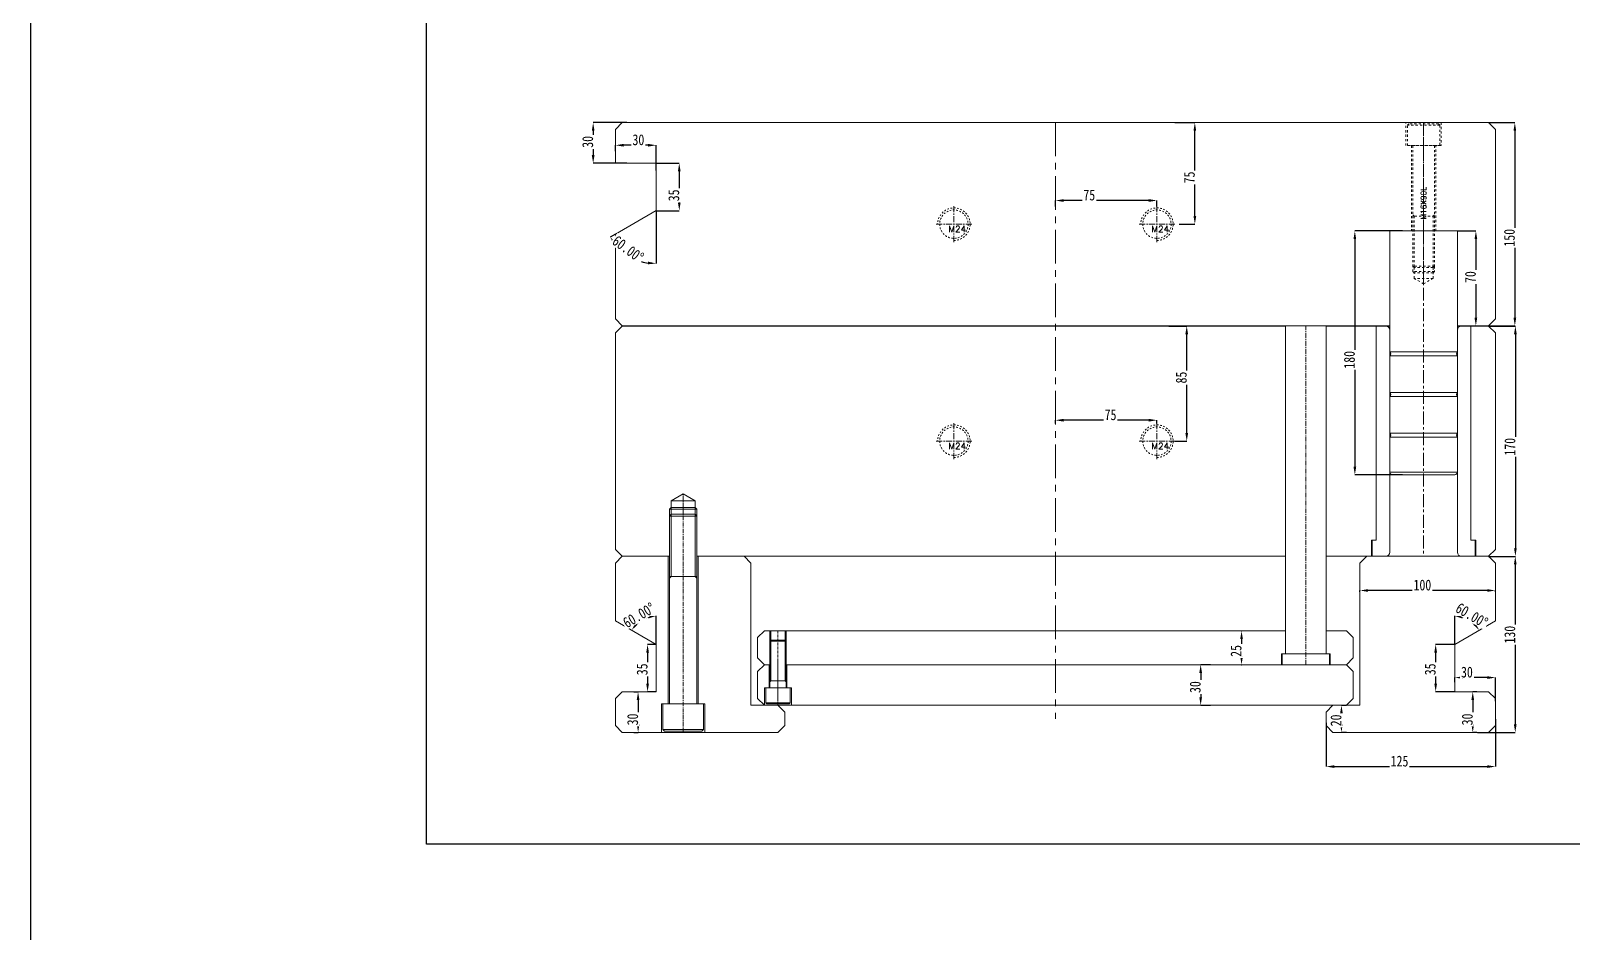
# Model space of a CAD drawing. Header units: millimetres. Extents: x 4797 to 6967, y -10922 to -3169.
# Drawn here: x 4797 to 5936, y -4771 to -4106 of the extents above; entities that cross this region are included whole.
import ezdxf
from ezdxf.enums import TextEntityAlignment as Align

# ---------------------------------------------------------------- set-up
doc = ezdxf.new("R2010")
doc.units = ezdxf.units.MM
doc.header["$LTSCALE"] = 16.335
doc.header["$PDMODE"] = 3
doc.header["$PDSIZE"] = 0.3125
doc.linetypes.add('CENTER', pattern=[0.6, 0.375, -0.075, 0.075, -0.075])
doc.linetypes.add('HIDDEN', pattern=[0.2, 0.1, -0.1])
doc.layers.get('0').update_dxf_attribs({"linetype": 'CONTINUOUS'})
doc.layers.get('Defpoints').update_dxf_attribs({"linetype": 'CONTINUOUS'})
doc.layers.add('moldbase', color=7, linetype='CONTINUOUS', lineweight=20)
doc.layers.add('screw', color=33, linetype='CONTINUOUS', lineweight=13)
doc.styles.get("Standard").update_dxf_attribs({"font": 'txt', "width": 0.8})
doc.styles.add('TXT', font='txt.shx', dxfattribs={"bigfont": 'gbcbig.shx'})
doc.dimstyles.new('ISO-25', dxfattribs={"dimtxt": 8, "dimasz": 6, "dimexe": 0, "dimexo": 0, "dimgap": 0, "dimtad": 1, "dimdsep": 46, "dimtxsty": 'Standard', "dimcen": 0, "dimclrd": 4, "dimclre": 4, "dimclrt": 6, "dimazin": 0, "dimtfac": 1, "dimtofl": 0, "dimtmove": 0, "dimatfit": 3, "dimfxl": 0, "dimarcsym": 0})

# ---------------------------------------------------------------- blocks, each defined once
blk = doc.blocks.new('*D377')
at = {"color": 4, "lineweight": -2, "transparency": 16777216}
for p, q in [((5810.4, -4253.6), (5775.2, -4253.6)), ((5775.2, -4259.6), (5775.2, -4427.6)), ((5810.4, -4433.6), (5775.2, -4433.6))]:
    blk.add_line(p, q, dxfattribs=at)
at = {"color": 4, "transparency": 16777216}
for points in [[(5774.2, -4259.6), (5776.2, -4259.6), (5775.2, -4253.6)], [(5774.2, -4427.6), (5776.2, -4427.6), (5775.2, -4433.6)]]:
    blk.add_solid(points, dxfattribs=at)
at = {"layer": 'Defpoints', "color": 0, "transparency": 16777216}
for p in [(5810.4, -4253.6), (5775.2, -4433.6), (5810.4, -4433.6)]:
    blk.add_point(p, dxfattribs=at)
at = {"color": 6, "transparency": 16777216, "insert": (5771.2, -4348.7), "char_height": 8, "attachment_point": 5, "rotation": 90, "bg_fill": 3, "box_fill_scale": 1.1, "bg_fill_color": 256, "bg_fill_true_color": 13158600, "bg_fill_transparency": 0}
blk.add_mtext('180', dxfattribs=at)
blk = doc.blocks.new('*D378')
at = {"color": 4, "lineweight": -2, "transparency": 16777216}
for p, q in [((5874, -4173.6), (5893.4, -4173.6)), ((5893.4, -4179.6), (5893.4, -4317.6)), ((5874, -4323.6), (5893.4, -4323.6))]:
    blk.add_line(p, q, dxfattribs=at)
at = {"color": 4, "transparency": 16777216}
for points in [[(5892.4, -4179.6), (5894.4, -4179.6), (5893.4, -4173.6)], [(5892.4, -4317.6), (5894.4, -4317.6), (5893.4, -4323.6)]]:
    blk.add_solid(points, dxfattribs=at)
at = {"layer": 'Defpoints', "color": 0, "transparency": 16777216}
for p in [(5874, -4173.6), (5874, -4323.6), (5893.4, -4323.6)]:
    blk.add_point(p, dxfattribs=at)
at = {"color": 6, "transparency": 16777216, "insert": (5889.4, -4258.6), "char_height": 8, "attachment_point": 5, "rotation": 90, "bg_fill": 3, "box_fill_scale": 1.1, "bg_fill_color": 256, "bg_fill_true_color": 13158600, "bg_fill_transparency": 0}
blk.add_mtext('150', dxfattribs=at)
blk = doc.blocks.new('*D379')
at = {"color": 4, "lineweight": -2, "transparency": 16777216}
for p, q in [((5874, -4323.8), (5893.8, -4323.8)), ((5893.8, -4329.8), (5893.8, -4487.8)), ((5874, -4493.8), (5893.8, -4493.8))]:
    blk.add_line(p, q, dxfattribs=at)
at = {"color": 4, "transparency": 16777216}
for points in [[(5892.8, -4329.8), (5894.8, -4329.8), (5893.8, -4323.8)], [(5892.8, -4487.8), (5894.8, -4487.8), (5893.8, -4493.8)]]:
    blk.add_solid(points, dxfattribs=at)
at = {"layer": 'Defpoints', "color": 0, "transparency": 16777216}
for p in [(5874, -4323.8), (5874, -4493.8), (5893.8, -4493.8)]:
    blk.add_point(p, dxfattribs=at)
at = {"color": 6, "transparency": 16777216, "insert": (5889.8, -4412.9), "char_height": 8, "attachment_point": 5, "rotation": 90, "bg_fill": 3, "box_fill_scale": 1.1, "bg_fill_color": 256, "bg_fill_true_color": 13158600, "bg_fill_transparency": 0}
blk.add_mtext('170', dxfattribs=at)
blk = doc.blocks.new('*D312')
at = {"color": 4, "lineweight": -2, "transparency": 16777216}
for p, q in [((5642.2, -4173.6), (5657, -4173.6)), ((5657, -4242.6), (5657, -4179.6)), ((5645.5, -4248.6), (5657, -4248.6))]:
    blk.add_line(p, q, dxfattribs=at)
at = {"color": 4, "transparency": 16777216}
for points in [[(5656, -4179.6), (5658, -4179.6), (5657, -4173.6)], [(5656, -4242.6), (5658, -4242.6), (5657, -4248.6)]]:
    blk.add_solid(points, dxfattribs=at)
at = {"layer": 'Defpoints', "color": 0, "transparency": 16777216}
for p in [(5642.2, -4173.6), (5657, -4173.6), (5645.5, -4248.6)]:
    blk.add_point(p, dxfattribs=at)
at = {"color": 6, "transparency": 16777216, "insert": (5653, -4214.1), "char_height": 8, "attachment_point": 5, "rotation": 90, "bg_fill": 3, "box_fill_scale": 1.1, "bg_fill_color": 256, "bg_fill_true_color": 13158600, "bg_fill_transparency": 0}
blk.add_mtext('75', dxfattribs=at)
blk = doc.blocks.new('*D313')
at = {"color": 4, "lineweight": -2, "transparency": 16777216}
for p, q in [((5554, -4235.4), (5554, -4231.1)), ((5623, -4231.1), (5560, -4231.1)), ((5629, -4235.4), (5629, -4231.1))]:
    blk.add_line(p, q, dxfattribs=at)
at = {"color": 4, "transparency": 16777216}
for points in [[(5560, -4230.1), (5560, -4232.1), (5554, -4231.1)], [(5623, -4230.1), (5623, -4232.1), (5629, -4231.1)]]:
    blk.add_solid(points, dxfattribs=at)
at = {"layer": 'Defpoints', "color": 0, "transparency": 16777216}
for p in [(5554, -4231.1), (5554, -4235.4), (5629, -4235.4)]:
    blk.add_point(p, dxfattribs=at)
at = {"color": 6, "transparency": 16777216, "insert": (5579, -4227.1), "char_height": 8, "attachment_point": 5, "bg_fill": 3, "box_fill_scale": 1.1, "bg_fill_color": 256, "bg_fill_true_color": 13158600, "bg_fill_transparency": 0}
blk.add_mtext('75', dxfattribs=at)
blk = doc.blocks.new('*D314')
at = {"color": 4, "lineweight": -2, "transparency": 16777216}
for p, q in [((5554, -4395.6), (5554, -4393.3)), ((5623, -4393.3), (5560, -4393.3)), ((5629, -4395.6), (5629, -4393.3))]:
    blk.add_line(p, q, dxfattribs=at)
at = {"color": 4, "transparency": 16777216}
for points in [[(5560, -4392.3), (5560, -4394.3), (5554, -4393.3)], [(5623, -4392.3), (5623, -4394.3), (5629, -4393.3)]]:
    blk.add_solid(points, dxfattribs=at)
at = {"layer": 'Defpoints', "color": 0, "transparency": 16777216}
for p in [(5554, -4393.3), (5554, -4395.6), (5629, -4395.6)]:
    blk.add_point(p, dxfattribs=at)
at = {"color": 6, "transparency": 16777216, "insert": (5594.7, -4389.3), "char_height": 8, "attachment_point": 5, "bg_fill": 3, "box_fill_scale": 1.1, "bg_fill_color": 256, "bg_fill_true_color": 13158600, "bg_fill_transparency": 0}
blk.add_mtext('75', dxfattribs=at)
blk = doc.blocks.new('*D315')
at = {"color": 4, "lineweight": -2, "transparency": 16777216}
for p, q in [((5637.7, -4323.8), (5651, -4323.8)), ((5651, -4402.8), (5651, -4329.8)), ((5642.2, -4408.8), (5651, -4408.8))]:
    blk.add_line(p, q, dxfattribs=at)
at = {"color": 4, "transparency": 16777216}
for points in [[(5650, -4329.8), (5652, -4329.8), (5651, -4323.8)], [(5650, -4402.8), (5652, -4402.8), (5651, -4408.8)]]:
    blk.add_solid(points, dxfattribs=at)
at = {"layer": 'Defpoints', "color": 0, "transparency": 16777216}
for p in [(5637.7, -4323.8), (5651, -4323.8), (5642.2, -4408.8)]:
    blk.add_point(p, dxfattribs=at)
at = {"color": 6, "transparency": 16777216, "insert": (5647, -4361.8), "char_height": 8, "attachment_point": 5, "rotation": 90, "bg_fill": 3, "box_fill_scale": 1.1, "bg_fill_color": 256, "bg_fill_true_color": 13158600, "bg_fill_transparency": 0}
blk.add_mtext('85', dxfattribs=at)
blk = doc.blocks.new('*D380')
at = {"color": 4, "lineweight": -2, "transparency": 16777216}
for p, q in [((5874, -4493.8), (5893.7, -4493.8)), ((5893.7, -4499.8), (5893.7, -4617.8)), ((5865.9, -4623.8), (5893.7, -4623.8))]:
    blk.add_line(p, q, dxfattribs=at)
at = {"color": 4, "transparency": 16777216}
for points in [[(5892.7, -4499.8), (5894.7, -4499.8), (5893.7, -4493.8)], [(5892.7, -4617.8), (5894.7, -4617.8), (5893.7, -4623.8)]]:
    blk.add_solid(points, dxfattribs=at)
at = {"layer": 'Defpoints', "color": 0, "transparency": 16777216}
for p in [(5874, -4493.8), (5865.9, -4623.8), (5893.7, -4623.8)]:
    blk.add_point(p, dxfattribs=at)
at = {"color": 6, "transparency": 16777216, "insert": (5889.7, -4551.6), "char_height": 8, "attachment_point": 5, "rotation": 90, "bg_fill": 3, "box_fill_scale": 1.1, "bg_fill_color": 256, "bg_fill_true_color": 13158600, "bg_fill_transparency": 0}
blk.add_mtext('130', dxfattribs=at)
blk = doc.blocks.new('*D381')
at = {"color": 4, "lineweight": -2, "transparency": 16777216}
for p, q in [((5779, -4520.1), (5779, -4519)), ((5873, -4519), (5785, -4519)), ((5879, -4520.1), (5879, -4519))]:
    blk.add_line(p, q, dxfattribs=at)
at = {"color": 4, "transparency": 16777216}
for points in [[(5785, -4518), (5785, -4520), (5779, -4519)], [(5873, -4518), (5873, -4520), (5879, -4519)]]:
    blk.add_solid(points, dxfattribs=at)
at = {"layer": 'Defpoints', "color": 0, "transparency": 16777216}
for p in [(5779, -4519), (5779, -4520.1), (5879, -4520.1)]:
    blk.add_point(p, dxfattribs=at)
at = {"color": 6, "transparency": 16777216, "insert": (5825.1, -4515), "char_height": 8, "attachment_point": 5, "bg_fill": 3, "box_fill_scale": 1.1, "bg_fill_color": 256, "bg_fill_true_color": 13158600, "bg_fill_transparency": 0}
blk.add_mtext('100', dxfattribs=at)
blk = doc.blocks.new('*D382')
at = {"color": 4, "lineweight": -2, "transparency": 16777216}
for p, q in [((5865.4, -4593.8), (5862.3, -4593.8)), ((5862.3, -4599.8), (5862.3, -4617.8)), ((5865.4, -4623.8), (5862.3, -4623.8))]:
    blk.add_line(p, q, dxfattribs=at)
at = {"color": 4, "transparency": 16777216}
for points in [[(5861.3, -4599.8), (5863.3, -4599.8), (5862.3, -4593.8)], [(5861.3, -4617.8), (5863.3, -4617.8), (5862.3, -4623.8)]]:
    blk.add_solid(points, dxfattribs=at)
at = {"layer": 'Defpoints', "color": 0, "transparency": 16777216}
blk.add_point((5865.4, -4593.8), dxfattribs=at)
at = {"color": 6, "transparency": 16777216, "insert": (5858.3, -4614.2), "char_height": 8, "attachment_point": 5, "rotation": 90, "bg_fill": 3, "box_fill_scale": 1.1, "bg_fill_color": 256, "bg_fill_true_color": 13158600, "bg_fill_transparency": 0}
blk.add_mtext('30', dxfattribs=at)
at = {"layer": 'Defpoints', "color": 0, "transparency": 16777216}
for p in [(5862.3, -4623.8), (5865.4, -4623.8)]:
    blk.add_point(p, dxfattribs=at)
blk = doc.blocks.new('*D383')
at = {"color": 4, "lineweight": -2, "transparency": 16777216}
for p, q in [((5769, -4603.8), (5765.3, -4603.8)), ((5765.3, -4609.8), (5765.3, -4617.8)), ((5769, -4623.8), (5765.3, -4623.8))]:
    blk.add_line(p, q, dxfattribs=at)
at = {"color": 4, "transparency": 16777216}
for points in [[(5764.3, -4609.8), (5766.3, -4609.8), (5765.3, -4603.8)], [(5764.3, -4617.8), (5766.3, -4617.8), (5765.3, -4623.8)]]:
    blk.add_solid(points, dxfattribs=at)
at = {"layer": 'Defpoints', "color": 0, "transparency": 16777216}
blk.add_point((5769, -4603.8), dxfattribs=at)
at = {"color": 6, "transparency": 16777216, "insert": (5761.3, -4614.9), "char_height": 8, "attachment_point": 5, "rotation": 90, "bg_fill": 3, "box_fill_scale": 1.1, "bg_fill_color": 256, "bg_fill_true_color": 13158600, "bg_fill_transparency": 0}
blk.add_mtext('20', dxfattribs=at)
at = {"layer": 'Defpoints', "color": 0, "transparency": 16777216}
for p in [(5765.3, -4623.8), (5769, -4623.8)]:
    blk.add_point(p, dxfattribs=at)
blk = doc.blocks.new('*D384')
at = {"color": 4, "lineweight": -2, "transparency": 16777216}
for p, q in [((5754, -4616.6), (5754, -4649)), ((5879, -4614), (5879, -4649)), ((5760, -4649), (5873, -4649))]:
    blk.add_line(p, q, dxfattribs=at)
at = {"color": 4, "transparency": 16777216}
for points in [[(5760, -4648), (5760, -4650), (5754, -4649)], [(5873, -4648), (5873, -4650), (5879, -4649)]]:
    blk.add_solid(points, dxfattribs=at)
at = {"layer": 'Defpoints', "color": 0, "transparency": 16777216}
for p in [(5754, -4616.6), (5879, -4614), (5879, -4649)]:
    blk.add_point(p, dxfattribs=at)
at = {"color": 6, "transparency": 16777216, "insert": (5808.2, -4645), "char_height": 8, "attachment_point": 5, "bg_fill": 3, "box_fill_scale": 1.1, "bg_fill_color": 256, "bg_fill_true_color": 13158600, "bg_fill_transparency": 0}
blk.add_mtext('125', dxfattribs=at)
blk = doc.blocks.new('*D385')
at = {"color": 4, "lineweight": -2, "transparency": 16777216}
for p, q in [((5668.6, -4573.8), (5661.3, -4573.8)), ((5661.3, -4579.8), (5661.3, -4597.8)), ((5668.6, -4603.8), (5661.3, -4603.8))]:
    blk.add_line(p, q, dxfattribs=at)
at = {"color": 4, "transparency": 16777216}
for points in [[(5660.3, -4579.8), (5662.3, -4579.8), (5661.3, -4573.8)], [(5660.3, -4597.8), (5662.3, -4597.8), (5661.3, -4603.8)]]:
    blk.add_solid(points, dxfattribs=at)
at = {"layer": 'Defpoints', "color": 0, "transparency": 16777216}
for p in [(5668.6, -4573.8), (5661.3, -4603.8), (5668.6, -4603.8)]:
    blk.add_point(p, dxfattribs=at)
at = {"color": 6, "transparency": 16777216, "insert": (5657.3, -4590.3), "char_height": 8, "attachment_point": 5, "rotation": 90, "bg_fill": 3, "box_fill_scale": 1.1, "bg_fill_color": 256, "bg_fill_true_color": 13158600, "bg_fill_transparency": 0}
blk.add_mtext('30', dxfattribs=at)
blk = doc.blocks.new('*D316')
at = {"color": 4, "lineweight": -2, "transparency": 16777216}
for p, q in [((5691.1, -4548.8), (5691.5, -4548.8)), ((5691.5, -4554.8), (5691.5, -4567.8)), ((5691.1, -4573.8), (5691.5, -4573.8))]:
    blk.add_line(p, q, dxfattribs=at)
at = {"color": 4, "transparency": 16777216}
for points in [[(5690.5, -4554.8), (5692.5, -4554.8), (5691.5, -4548.8)], [(5690.5, -4567.8), (5692.5, -4567.8), (5691.5, -4573.8)]]:
    blk.add_solid(points, dxfattribs=at)
at = {"layer": 'Defpoints', "color": 0, "transparency": 16777216}
blk.add_point((5691.1, -4548.8), dxfattribs=at)
at = {"color": 6, "transparency": 16777216, "insert": (5687.5, -4563.6), "char_height": 8, "attachment_point": 5, "rotation": 90, "bg_fill": 3, "box_fill_scale": 1.1, "bg_fill_color": 256, "bg_fill_true_color": 13158600, "bg_fill_transparency": 0}
blk.add_mtext('25', dxfattribs=at)
at = {"layer": 'Defpoints', "color": 0, "transparency": 16777216}
for p in [(5691.1, -4573.8), (5691.5, -4573.8)]:
    blk.add_point(p, dxfattribs=at)
blk = doc.blocks.new('*D386')
at = {"color": 4, "lineweight": -2, "transparency": 16777216}
for p, q in [((5851, -4253.6), (5864.6, -4253.6)), ((5864.6, -4259.6), (5864.6, -4317.6)), ((5851, -4323.6), (5864.6, -4323.6))]:
    blk.add_line(p, q, dxfattribs=at)
at = {"color": 4, "transparency": 16777216}
for points in [[(5863.6, -4259.6), (5865.6, -4259.6), (5864.6, -4253.6)], [(5863.6, -4317.6), (5865.6, -4317.6), (5864.6, -4323.6)]]:
    blk.add_solid(points, dxfattribs=at)
at = {"layer": 'Defpoints', "color": 0, "transparency": 16777216}
for p in [(5851, -4253.6), (5851, -4323.6), (5864.6, -4323.6)]:
    blk.add_point(p, dxfattribs=at)
at = {"color": 6, "transparency": 16777216, "insert": (5860.6, -4287.6), "char_height": 8, "attachment_point": 5, "rotation": 90, "bg_fill": 3, "box_fill_scale": 1.1, "bg_fill_color": 256, "bg_fill_true_color": 13158600, "bg_fill_transparency": 0}
blk.add_mtext('70', dxfattribs=at)
blk = doc.blocks.new('*D387')
at = {"color": 4, "lineweight": -2, "transparency": 16777216}
for p, q in [((5849, -4558.8), (5834.9, -4558.8)), ((5834.9, -4564.8), (5834.9, -4587.8)), ((5849, -4593.8), (5834.9, -4593.8))]:
    blk.add_line(p, q, dxfattribs=at)
at = {"color": 4, "transparency": 16777216}
for points in [[(5833.9, -4564.8), (5835.9, -4564.8), (5834.9, -4558.8)], [(5833.9, -4587.8), (5835.9, -4587.8), (5834.9, -4593.8)]]:
    blk.add_solid(points, dxfattribs=at)
at = {"layer": 'Defpoints', "color": 0, "transparency": 16777216}
for p in [(5849, -4558.8), (5834.9, -4593.8), (5849, -4593.8)]:
    blk.add_point(p, dxfattribs=at)
at = {"color": 6, "transparency": 16777216, "insert": (5830.9, -4577.2), "char_height": 8, "attachment_point": 5, "rotation": 90, "bg_fill": 3, "box_fill_scale": 1.1, "bg_fill_color": 256, "bg_fill_true_color": 13158600, "bg_fill_transparency": 0}
blk.add_mtext('35', dxfattribs=at)
blk = doc.blocks.new('*D388')
at = {"color": 4, "lineweight": -2, "transparency": 16777216}
for p, q in [((5259, -4203.6), (5276.1, -4203.6)), ((5276.1, -4209.6), (5276.1, -4232.6)), ((5259, -4238.6), (5276.1, -4238.6))]:
    blk.add_line(p, q, dxfattribs=at)
at = {"color": 4, "transparency": 16777216}
for points in [[(5275.1, -4209.6), (5277.1, -4209.6), (5276.1, -4203.6)], [(5275.1, -4232.6), (5277.1, -4232.6), (5276.1, -4238.6)]]:
    blk.add_solid(points, dxfattribs=at)
at = {"layer": 'Defpoints', "color": 0, "transparency": 16777216}
for p in [(5259, -4203.6), (5259, -4238.6), (5276.1, -4238.6)]:
    blk.add_point(p, dxfattribs=at)
at = {"color": 6, "transparency": 16777216, "insert": (5272.1, -4227.3), "char_height": 8, "attachment_point": 5, "rotation": 90, "bg_fill": 3, "box_fill_scale": 1.1, "bg_fill_color": 256, "bg_fill_true_color": 13158600, "bg_fill_transparency": 0}
blk.add_mtext('35', dxfattribs=at)
blk = doc.blocks.new('*D389')
at = {"color": 4, "lineweight": -2, "transparency": 16777216}
for p, q in [((5237.3, -4173.6), (5212.5, -4173.6)), ((5212.5, -4179.6), (5212.5, -4197.6)), ((5237.3, -4203.6), (5212.5, -4203.6))]:
    blk.add_line(p, q, dxfattribs=at)
at = {"color": 4, "transparency": 16777216}
for points in [[(5211.5, -4179.6), (5213.5, -4179.6), (5212.5, -4173.6)], [(5211.5, -4197.6), (5213.5, -4197.6), (5212.5, -4203.6)]]:
    blk.add_solid(points, dxfattribs=at)
at = {"layer": 'Defpoints', "color": 0, "transparency": 16777216}
for p in [(5237.3, -4173.6), (5212.5, -4203.6), (5237.3, -4203.6)]:
    blk.add_point(p, dxfattribs=at)
at = {"color": 6, "transparency": 16777216, "insert": (5208.5, -4187.8), "char_height": 8, "attachment_point": 5, "rotation": 90, "bg_fill": 3, "box_fill_scale": 1.1, "bg_fill_color": 256, "bg_fill_true_color": 13158600, "bg_fill_transparency": 0}
blk.add_mtext('30', dxfattribs=at)
blk = doc.blocks.new('*D390')
at = {"color": 4, "lineweight": -2, "transparency": 16777216}
blk.add_line((5849, -4558.8), (5849, -4537.8), dxfattribs=at)
blk.add_arc((5849, -4558.8), 20.9, 46.4859, 73.5141, dxfattribs=at)
at = {"color": 4, "transparency": 16777216}
for points in [[(5854.8, -4539.7), (5855.1, -4537.7), (5849, -4537.8)], [(5864.2, -4543), (5862.6, -4544.2), (5867.1, -4548.3)]]:
    blk.add_solid(points, dxfattribs=at)
at = {"layer": 'Defpoints', "color": 0, "transparency": 16777216}
for p in [(5849, -4558.8), (5849, -4558.8), (5849, -4593.8)]:
    blk.add_point(p, dxfattribs=at)
at = {"color": 6, "transparency": 16777216, "insert": (5861.6, -4537.3), "char_height": 8, "attachment_point": 5, "rotation": 329.5011, "bg_fill": 3, "box_fill_scale": 1.1, "bg_fill_color": 256, "bg_fill_true_color": 13158600, "bg_fill_transparency": 0}
blk.add_mtext('60.00°', dxfattribs=at)
at = {"layer": 'Defpoints', "color": 0, "transparency": 16777216}
for p in [(5856.1, -4539.1), (5879, -4541.4)]:
    blk.add_point(p, dxfattribs=at)
blk = doc.blocks.new('*D391')
at = {"color": 4, "lineweight": -2, "transparency": 16777216}
for p, q in [((5242.6, -4593.8), (5245.7, -4593.8)), ((5245.7, -4599.8), (5245.7, -4617.8)), ((5242.6, -4623.8), (5245.7, -4623.8))]:
    blk.add_line(p, q, dxfattribs=at)
at = {"color": 4, "transparency": 16777216}
for points in [[(5244.7, -4599.8), (5246.7, -4599.8), (5245.7, -4593.8)], [(5244.7, -4617.8), (5246.7, -4617.8), (5245.7, -4623.8)]]:
    blk.add_solid(points, dxfattribs=at)
at = {"layer": 'Defpoints', "color": 0, "transparency": 16777216}
blk.add_point((5242.6, -4593.8), dxfattribs=at)
at = {"color": 6, "transparency": 16777216, "insert": (5241.7, -4614.2), "char_height": 8, "attachment_point": 5, "rotation": 90, "bg_fill": 3, "box_fill_scale": 1.1, "bg_fill_color": 256, "bg_fill_true_color": 13158600, "bg_fill_transparency": 0}
blk.add_mtext('30', dxfattribs=at)
at = {"layer": 'Defpoints', "color": 0, "transparency": 16777216}
for p in [(5242.6, -4623.8), (5245.7, -4623.8)]:
    blk.add_point(p, dxfattribs=at)
blk = doc.blocks.new('*D392')
at = {"color": 4, "lineweight": -2, "transparency": 16777216}
for p, q in [((5259, -4558.8), (5252.7, -4558.8)), ((5252.7, -4564.8), (5252.7, -4587.8)), ((5259, -4593.8), (5252.7, -4593.8))]:
    blk.add_line(p, q, dxfattribs=at)
at = {"color": 4, "transparency": 16777216}
for points in [[(5251.7, -4564.8), (5253.7, -4564.8), (5252.7, -4558.8)], [(5251.7, -4587.8), (5253.7, -4587.8), (5252.7, -4593.8)]]:
    blk.add_solid(points, dxfattribs=at)
at = {"layer": 'Defpoints', "color": 0, "transparency": 16777216}
for p in [(5259, -4558.8), (5252.7, -4593.8), (5259, -4593.8)]:
    blk.add_point(p, dxfattribs=at)
at = {"color": 6, "transparency": 16777216, "insert": (5248.7, -4577.2), "char_height": 8, "attachment_point": 5, "rotation": 90, "bg_fill": 3, "box_fill_scale": 1.1, "bg_fill_color": 256, "bg_fill_true_color": 13158600, "bg_fill_transparency": 0}
blk.add_mtext('35', dxfattribs=at)
blk = doc.blocks.new('*D393')
at = {"color": 4, "lineweight": -2, "transparency": 16777216}
blk.add_line((5259, -4558.8), (5259, -4537.8), dxfattribs=at)
blk.add_arc((5259, -4558.8), 20.9, 106.4859, 133.5141, dxfattribs=at)
at = {"color": 4, "transparency": 16777216}
for points in [[(5245.4, -4544.2), (5243.8, -4543), (5240.9, -4548.3)], [(5252.9, -4537.7), (5253.2, -4539.7), (5259, -4537.8)]]:
    blk.add_solid(points, dxfattribs=at)
at = {"layer": 'Defpoints', "color": 0, "transparency": 16777216}
for p in [(5259, -4558.8), (5259, -4558.8), (5259, -4593.8)]:
    blk.add_point(p, dxfattribs=at)
at = {"color": 6, "transparency": 16777216, "insert": (5246.3, -4537.3), "char_height": 8, "attachment_point": 5, "rotation": 30.4989, "bg_fill": 3, "box_fill_scale": 1.1, "bg_fill_color": 256, "bg_fill_true_color": 13158600, "bg_fill_transparency": 0}
blk.add_mtext('60.00°', dxfattribs=at)
at = {"layer": 'Defpoints', "color": 0, "transparency": 16777216}
for p in [(5229, -4541.4), (5251.8, -4539.1)]:
    blk.add_point(p, dxfattribs=at)
blk = doc.blocks.new('*D394')
at = {"color": 4, "lineweight": -2, "transparency": 16777216}
for p, q in [((5259, -4238.6), (5259, -4277.6)), ((5229, -4255.9), (5225.1, -4258.1))]:
    blk.add_line(p, q, dxfattribs=at)
blk.add_arc((5259, -4238.6), 39.1, 218.8065, 261.1935, dxfattribs=at)
at = {"color": 4, "transparency": 16777216}
for points in [[(5227.7, -4263.6), (5229.4, -4262.5), (5225.1, -4258.1)], [(5253.1, -4276.2), (5252.9, -4278.2), (5259, -4277.6)]]:
    blk.add_solid(points, dxfattribs=at)
at = {"layer": 'Defpoints', "color": 0, "transparency": 16777216}
for p in [(5259, -4203.6), (5259, -4238.6), (5259, -4238.6)]:
    blk.add_point(p, dxfattribs=at)
at = {"color": 6, "transparency": 16777216, "insert": (5238.3, -4266.9), "char_height": 8, "attachment_point": 5, "rotation": 323.8753, "bg_fill": 3, "box_fill_scale": 1.1, "bg_fill_color": 256, "bg_fill_true_color": 13158600, "bg_fill_transparency": 0}
blk.add_mtext('60.00°', dxfattribs=at)
at = {"layer": 'Defpoints', "color": 0, "transparency": 16777216}
for p in [(5229, -4255.9), (5245.6, -4275.3)]:
    blk.add_point(p, dxfattribs=at)
blk = doc.blocks.new('*D395')
at = {"color": 4, "lineweight": -2, "transparency": 16777216}
for p, q in [((5229, -4194.7), (5229, -4190.3)), ((5253, -4190.3), (5235, -4190.3)), ((5259, -4208.9), (5259, -4190.3))]:
    blk.add_line(p, q, dxfattribs=at)
at = {"color": 4, "transparency": 16777216}
for points in [[(5235, -4189.3), (5235, -4191.3), (5229, -4190.3)], [(5253, -4189.3), (5253, -4191.3), (5259, -4190.3)]]:
    blk.add_solid(points, dxfattribs=at)
at = {"layer": 'Defpoints', "color": 0, "transparency": 16777216}
for p in [(5229, -4190.3), (5229, -4194.7), (5259, -4208.9)]:
    blk.add_point(p, dxfattribs=at)
at = {"color": 6, "transparency": 16777216, "insert": (5245.9, -4186.3), "char_height": 8, "attachment_point": 5, "bg_fill": 3, "box_fill_scale": 1.1, "bg_fill_color": 256, "bg_fill_true_color": 13158600, "bg_fill_transparency": 0}
blk.add_mtext('30', dxfattribs=at)
blk = doc.blocks.new('*D396')
at = {"color": 4, "lineweight": -2, "transparency": 16777216}
for p, q in [((5849, -4586.7), (5849, -4583.3)), ((5873, -4583.3), (5855, -4583.3)), ((5879, -4600.6), (5879, -4583.3))]:
    blk.add_line(p, q, dxfattribs=at)
at = {"color": 4, "transparency": 16777216}
for points in [[(5855, -4582.3), (5855, -4584.3), (5849, -4583.3)], [(5873, -4582.3), (5873, -4584.3), (5879, -4583.3)]]:
    blk.add_solid(points, dxfattribs=at)
at = {"layer": 'Defpoints', "color": 0, "transparency": 16777216}
blk.add_point((5879, -4600.6), dxfattribs=at)
at = {"color": 6, "transparency": 16777216, "insert": (5858, -4579.3), "char_height": 8, "attachment_point": 5, "bg_fill": 3, "box_fill_scale": 1.1, "bg_fill_color": 256, "bg_fill_true_color": 13158600, "bg_fill_transparency": 0}
blk.add_mtext('30', dxfattribs=at)
at = {"layer": 'Defpoints', "color": 0, "transparency": 16777216}
for p in [(5849, -4583.3), (5849, -4586.7)]:
    blk.add_point(p, dxfattribs=at)
blk = doc.blocks.new('screw_m24_g')
at = {"layer": 'screw', "color": 1, "linetype": 'CENTER', "ltscale": 0.746373}
for p, q in [((0, -13.2), (0, 13.2)), ((-13.2, 0), (13.2, 0))]:
    blk.add_line(p, q, dxfattribs=at)
at = {"layer": 'screw', "color": 33, "linetype": 'HIDDEN', "ltscale": 0.746373}
blk.add_circle((0, 0), 10.5, dxfattribs=at)
at = {"layer": 'screw', "color": 92, "linetype": 'HIDDEN', "ltscale": 0.746373}
blk.add_arc((0, 0), 12, 270, 180, dxfattribs=at)
at = {"layer": 'screw', "color": 6, "style": 'TXT'}
blk.add_text('M24', height=4.8, dxfattribs=at).set_placement((-4.08, -6))

msp = doc.modelspace()

# ---------------------------------------------------------------- linework, layer by layer
msp.add_lwpolyline([(5089.425, -3377.37), (6862.012, -3377.37), (6862.012, -4706.337), (5089.425, -4706.337)], close=True)
at = {"layer": 'moldbase'}
for p, q in [((5233.984, -4173.566), (5228.984, -4178.566)), ((5228.984, -4178.566), (5228.984, -4203.566)), ((5873.984, -4173.566), (5233.984, -4173.566)), ((5873.984, -4173.566), (5878.984, -4178.566)), ((5878.984, -4178.566), (5878.984, -4318.566)), ((5228.984, -4203.566), (5258.984, -4203.566)), ((5258.984, -4203.566), (5258.984, -4238.566)), ((5258.984, -4238.566), (5228.984, -4255.886)), ((5228.984, -4255.886), (5228.984, -4318.566)), ((5850.984, -4253.566), (5800.984, -4253.566)), ((5800.984, -4490.766), (5800.984, -4253.566)), ((5850.984, -4253.566), (5850.984, -4490.766)), ((5228.984, -4318.566), (5233.984, -4323.566)), ((5233.984, -4323.766), (5228.984, -4328.766)), ((5800.984, -4323.566), (5233.984, -4323.566)), ((5723.984, -4323.766), (5233.984, -4323.766)), ((5723.984, -4565.766), (5723.984, -4323.566)), ((5753.984, -4565.766), (5753.984, -4323.566)), ((5800.984, -4323.766), (5753.984, -4323.766)), ((5790.984, -4323.766), (5790.984, -4481.766)), ((5800.984, -4490.766), (5800.984, -4326.766)), ((5873.984, -4323.566), (5850.984, -4323.566)), ((5873.984, -4323.766), (5850.984, -4323.766)), ((5850.984, -4490.766), (5850.984, -4326.766)), ((5860.984, -4323.766), (5860.984, -4481.766)), ((5878.984, -4318.566), (5873.984, -4323.566)), ((5873.984, -4323.766), (5878.984, -4328.766)), ((5228.984, -4328.766), (5228.984, -4488.766)), ((5878.984, -4328.766), (5878.984, -4488.766)), ((5850.984, -4342.799), (5800.984, -4342.799)), ((5850.984, -4345.799), (5800.984, -4345.799)), ((5850.984, -4372.799), (5800.984, -4372.799)), ((5850.984, -4375.799), (5800.984, -4375.799)), ((5850.984, -4402.799), (5800.984, -4402.799)), ((5850.984, -4405.799), (5800.984, -4405.799)), ((5850.984, -4431.566), (5800.984, -4431.566)), ((5848.984, -4433.566), (5802.984, -4433.566)), ((5270.234, -4452.766), (5278.984, -4447.714)), ((5278.984, -4447.714), (5287.734, -4452.766)), ((5268.984, -4464.016), (5270.234, -4462.766)), ((5270.234, -4462.766), (5270.234, -4452.766)), ((5270.234, -4452.766), (5287.734, -4452.766)), ((5270.234, -4462.766), (5287.734, -4462.766)), ((5287.734, -4452.766), (5287.734, -4462.766)), ((5287.734, -4462.766), (5288.984, -4464.016)), ((5268.984, -4602.766), (5268.984, -4464.016)), ((5288.984, -4602.766), (5288.984, -4464.016)), ((5790.984, -4481.766), (5787.484, -4481.766)), ((5787.484, -4481.766), (5787.484, -4493.766)), ((5787.984, -4481.766), (5787.984, -4493.766)), ((5860.984, -4481.766), (5864.484, -4481.766)), ((5863.984, -4481.766), (5863.984, -4493.766)), ((5864.484, -4481.766), (5864.484, -4493.766)), ((5228.984, -4488.766), (5233.984, -4493.766)), ((5233.984, -4493.766), (5228.984, -4498.766)), ((5268.984, -4493.766), (5233.984, -4493.766)), ((5723.984, -4493.766), (5288.984, -4493.766)), ((5289.984, -4602.766), (5289.984, -4493.766)), ((5323.984, -4493.766), (5328.984, -4498.766)), ((5873.984, -4493.766), (5753.984, -4493.766)), ((5783.984, -4493.766), (5778.984, -4498.766)), ((5878.984, -4488.766), (5873.984, -4493.766)), ((5873.984, -4493.766), (5878.984, -4498.766)), ((5228.984, -4498.766), (5228.984, -4541.445)), ((5268.984, -4508.766), (5288.984, -4508.766)), ((5328.984, -4498.766), (5328.984, -4603.766)), ((5778.984, -4498.766), (5778.984, -4603.766)), ((5878.984, -4498.766), (5878.984, -4541.445)), ((5228.984, -4541.445), (5258.984, -4558.766)), ((5878.984, -4541.445), (5848.984, -4558.766)), ((5338.984, -4548.766), (5333.984, -4553.766)), ((5333.984, -4553.766), (5333.984, -4568.766)), ((5723.984, -4548.766), (5338.984, -4548.766)), ((5343.734, -4555.766), (5343.734, -4548.766)), ((5354.234, -4555.766), (5354.234, -4548.766)), ((5768.984, -4548.766), (5753.984, -4548.766)), ((5768.984, -4548.766), (5773.984, -4553.766)), ((5773.984, -4553.766), (5773.984, -4568.766)), ((5258.984, -4558.766), (5258.984, -4593.766)), ((5342.984, -4556.516), (5343.734, -4555.766)), ((5342.984, -4590.766), (5342.984, -4556.516)), ((5343.734, -4555.766), (5354.234, -4555.766)), ((5354.234, -4555.766), (5354.984, -4556.516)), ((5354.984, -4590.766), (5354.984, -4556.516)), ((5720.984, -4573.766), (5720.984, -4565.766)), ((5720.984, -4565.766), (5756.984, -4565.766)), ((5721.484, -4573.766), (5721.484, -4565.766)), ((5756.484, -4565.766), (5756.484, -4573.766)), ((5756.984, -4565.766), (5756.984, -4573.766)), ((5848.984, -4558.766), (5848.984, -4593.766)), ((5333.984, -4568.766), (5338.984, -4573.766)), ((5338.984, -4573.766), (5333.984, -4578.766)), ((5342.984, -4573.766), (5338.984, -4573.766)), ((5342.484, -4573.766), (5342.484, -4590.766)), ((5768.984, -4573.766), (5354.984, -4573.766)), ((5355.484, -4590.766), (5355.484, -4573.766)), ((5773.984, -4568.766), (5768.984, -4573.766)), ((5768.984, -4573.766), (5773.984, -4578.766)), ((5333.984, -4578.766), (5333.984, -4598.766)), ((5342.984, -4585.766), (5354.984, -4585.766)), ((5773.984, -4578.766), (5773.984, -4598.766)), ((5233.984, -4593.766), (5228.984, -4598.766)), ((5228.984, -4598.766), (5228.984, -4618.766)), ((5233.984, -4593.766), (5258.984, -4593.766)), ((5333.984, -4598.766), (5338.984, -4603.766)), ((5338.984, -4603.766), (5338.984, -4590.766)), ((5338.984, -4590.766), (5358.984, -4590.766)), ((5339.984, -4602.016), (5339.984, -4590.766)), ((5339.984, -4590.766), (5357.984, -4590.766)), ((5357.984, -4590.766), (5357.984, -4602.016)), ((5358.984, -4590.766), (5358.984, -4603.766)), ((5773.984, -4598.766), (5768.984, -4603.766)), ((5873.984, -4593.766), (5848.984, -4593.766)), ((5873.984, -4593.766), (5878.984, -4598.766)), ((5878.984, -4598.766), (5878.984, -4618.766)), ((5262.984, -4623.766), (5262.984, -4602.766)), ((5262.984, -4602.766), (5294.984, -4602.766)), ((5263.984, -4621.516), (5263.984, -4602.766)), ((5263.984, -4602.766), (5293.984, -4602.766)), ((5293.984, -4602.766), (5293.984, -4621.516)), ((5294.984, -4602.766), (5294.984, -4623.766)), ((5778.984, -4603.766), (5328.984, -4603.766)), ((5340.734, -4602.766), (5339.984, -4602.016)), ((5339.984, -4602.016), (5357.984, -4602.016)), ((5340.734, -4602.766), (5357.234, -4602.766)), ((5348.984, -4603.766), (5353.984, -4608.766)), ((5353.984, -4608.766), (5353.984, -4618.766)), ((5357.984, -4602.016), (5357.234, -4602.766)), ((5758.984, -4603.766), (5753.984, -4608.766)), ((5753.984, -4608.766), (5753.984, -4618.766)), ((5228.984, -4618.766), (5233.984, -4623.766)), ((5265.234, -4622.766), (5263.984, -4621.516)), ((5263.984, -4621.516), (5293.984, -4621.516)), ((5265.234, -4622.766), (5292.734, -4622.766)), ((5293.984, -4621.516), (5292.734, -4622.766)), ((5353.984, -4618.766), (5348.984, -4623.766)), ((5753.984, -4618.766), (5758.984, -4623.766)), ((5878.984, -4618.766), (5873.984, -4623.766)), ((5233.984, -4623.766), (5348.984, -4623.766)), ((5873.984, -4623.766), (5758.984, -4623.766))]:
    msp.add_line(p, q, dxfattribs=at)
at = {"layer": 'moldbase', "color": 1, "linetype": 'CENTER', "ltscale": 4.042853}
msp.add_line((5553.984, -4173.566), (5553.984, -4613.766), dxfattribs=at)
at = {"layer": 'moldbase', "color": 1, "linetype": 'CENTER', "ltscale": 1.554943}
msp.add_line((5825.984, -4173.566), (5825.984, -4493.766), dxfattribs=at)
at = {"layer": 'moldbase', "color": 1, "linetype": 'CENTER', "ltscale": 0.6}
msp.add_line((5738.984, -4573.766), (5738.984, -4323.566), dxfattribs=at)
at = {"layer": 'moldbase', "color": 1, "linetype": 'CENTER', "ltscale": 0.5}
msp.add_line((5278.984, -4623.766), (5278.984, -4447.714), dxfattribs=at)
at = {"layer": 'moldbase', "color": 92}
for p, q in [((5268.984, -4459.016), (5270.234, -4457.766)), ((5268.984, -4464.016), (5268.984, -4459.016)), ((5268.984, -4459.016), (5288.984, -4459.016)), ((5270.234, -4457.766), (5287.734, -4457.766)), ((5270.234, -4508.766), (5270.234, -4462.766)), ((5287.734, -4457.766), (5288.984, -4459.016)), ((5287.734, -4508.766), (5287.734, -4462.766)), ((5288.984, -4459.016), (5288.984, -4464.016)), ((5268.984, -4464.016), (5288.984, -4464.016)), ((5268.984, -4510.016), (5270.234, -4508.766)), ((5287.734, -4508.766), (5288.984, -4510.016)), ((5342.984, -4556.516), (5342.984, -4548.766)), ((5354.984, -4556.516), (5354.984, -4548.766)), ((5342.984, -4556.516), (5354.984, -4556.516)), ((5343.734, -4585.766), (5343.734, -4555.766)), ((5354.234, -4585.766), (5354.234, -4555.766)), ((5342.984, -4586.516), (5343.734, -4585.766)), ((5354.234, -4585.766), (5354.984, -4586.516))]:
    msp.add_line(p, q, dxfattribs=at)
at = {"layer": 'moldbase', "color": 1, "linetype": 'CENTER', "ltscale": 0.3}
msp.add_line((5348.984, -4603.766), (5348.984, -4548.766), dxfattribs=at)
at = {"layer": 'moldbase'}
for centre, radius, start, end in [((5797.984, -4326.766), 3, 0, 90), ((5853.984, -4326.766), 3, 90, 180), ((5799.661, -4344.299), 2, 311.409608, 48.590469), ((5852.307, -4344.299), 2, 131.4098, 228.590317), ((5799.661, -4374.299), 2, 311.409608, 48.590469), ((5852.307, -4374.299), 2, 131.4098, 228.590317), ((5799.661, -4404.299), 2, 311.409608, 48.590469), ((5852.307, -4404.299), 2, 131.4098, 228.590317), ((5802.984, -4431.566), 2, 180, 270), ((5848.984, -4431.566), 2, 270, 0), ((5797.984, -4490.766), 3, 270, 0), ((5853.984, -4490.766), 3, 180, 270)]:
    msp.add_arc(centre, radius, start, end, dxfattribs=at)
at = {"layer": 'screw', "color": 8, "linetype": 'HIDDEN', "ltscale": 0.995164}
for p, q in [((5812.984, -4190.566), (5812.984, -4173.566)), ((5813.984, -4175.566), (5814.984, -4174.566)), ((5813.984, -4190.566), (5813.984, -4175.566)), ((5837.984, -4175.566), (5813.984, -4175.566)), ((5836.984, -4174.566), (5814.984, -4174.566)), ((5836.984, -4174.566), (5837.984, -4175.566)), ((5837.984, -4175.566), (5837.984, -4190.566)), ((5838.984, -4173.566), (5838.984, -4190.566)), ((5838.984, -4190.566), (5812.984, -4190.566)), ((5837.984, -4190.566), (5813.984, -4190.566)), ((5816.984, -4190.566), (5816.984, -4253.566)), ((5817.984, -4190.566), (5817.984, -4279.566)), ((5833.984, -4190.566), (5833.984, -4279.566)), ((5834.984, -4253.566), (5834.984, -4190.566)), ((5833.984, -4242.566), (5817.984, -4242.566)), ((5818.984, -4280.566), (5817.984, -4279.566)), ((5832.984, -4280.566), (5818.984, -4280.566)), ((5818.984, -4288.566), (5818.984, -4280.566)), ((5833.984, -4279.566), (5832.984, -4280.566)), ((5832.984, -4280.566), (5832.984, -4288.566)), ((5825.984, -4292.607), (5818.984, -4288.566)), ((5832.984, -4288.566), (5818.984, -4288.566)), ((5832.984, -4288.566), (5825.984, -4292.607))]:
    msp.add_line(p, q, dxfattribs=at)
at = {"layer": 'screw', "color": 1, "linetype": 'CENTER', "ltscale": 0.621977}
msp.add_line((5825.984, -4173.566), (5825.984, -4292.607), dxfattribs=at)
at = {"layer": 'screw', "color": 92, "linetype": 'HIDDEN', "ltscale": 0.995164}
for p, q in [((5818.984, -4242.566), (5817.984, -4241.566)), ((5818.984, -4242.566), (5818.984, -4280.566)), ((5833.984, -4241.566), (5832.984, -4242.566)), ((5832.984, -4242.566), (5832.984, -4280.566)), ((5817.984, -4283.566), (5817.984, -4279.566)), ((5833.984, -4279.566), (5817.984, -4279.566)), ((5833.984, -4279.566), (5833.984, -4283.566)), ((5818.984, -4284.566), (5817.984, -4283.566)), ((5833.984, -4283.566), (5817.984, -4283.566)), ((5832.984, -4284.566), (5818.984, -4284.566)), ((5833.984, -4283.566), (5832.984, -4284.566))]:
    msp.add_line(p, q, dxfattribs=at)

# ---------------------------------------------------------------- block references
at = {"layer": 'screw'}
for p in [(5478.984, -4248.566), (5478.984, -4408.766)]:
    msp.add_blockref('screw_m24_g', p, dxfattribs=at)

# ---------------------------------------------------------------- texts
at = {"layer": 'screw', "color": 6, "linetype": 'HIDDEN', "ltscale": 0.995164, "style": 'TXT'}
msp.add_text('M16X90L', height=4, rotation=90, dxfattribs=at).set_placement((5825.984, -4233.087), align=Align.MIDDLE)

# ---------------------------------------------------------------- next in the draw order: dimensions: what is measured, and where the dimension line sits
for base, p1, p2, picture, middle in [((5212.501, -4203.566), (5237.29, -4173.566), (5237.29, -4203.566), '*D389', (5212.501, -4187.797)), ((5276.143, -4238.566), (5258.984, -4203.566), (5258.984, -4238.566), '*D388', (5276.143, -4227.326))]:
    dim = msp.add_linear_dim(base=base, p1=p1, p2=p2, angle=90, dimstyle='ISO-25', override={"dimfxl": 1.25})
    dim.commit()
    dim.dimension.update_dxf_attribs({"geometry": picture, "text_midpoint": middle, "dimtype": 160})
for base, p1, p2, picture, middle in [((5656.975, -4173.566), (5645.484, -4248.566), (5642.184, -4173.566), '*D312', (5656.975, -4214.087)), ((5893.373, -4323.566), (5873.984, -4173.566), (5873.984, -4323.566), '*D378', (5893.373, -4258.591)), ((5775.23, -4433.566), (5810.412, -4253.566), (5810.412, -4433.566), '*D377', (5775.23, -4348.652)), ((5864.587, -4323.566), (5850.984, -4253.566), (5850.984, -4323.566), '*D386', (5864.587, -4287.589)), ((5650.96, -4323.766), (5642.184, -4408.766), (5637.652, -4323.766), '*D315', (5650.96, -4361.824)), ((5691.493, -4573.766), (5691.062, -4548.766), (5691.062, -4573.766), '*D316', (5691.493, -4563.601)), ((5661.304, -4603.766), (5668.635, -4573.766), (5668.635, -4603.766), '*D385', (5661.304, -4590.317)), ((5245.666, -4623.766), (5242.607, -4593.766), (5242.607, -4623.766), '*D391', (5245.666, -4614.155)), ((5765.33, -4623.766), (5768.984, -4603.766), (5768.984, -4623.766), '*D383', (5765.33, -4614.928))]:
    dim = msp.add_linear_dim(base=base, p1=p1, p2=p2, angle=90, dimstyle='ISO-25')
    dim.commit()
    dim.dimension.update_dxf_attribs({"geometry": picture, "text_midpoint": middle, "dimtype": 160})
for base, p1, p2, picture, middle in [((5553.984, -4231.094), (5628.984, -4235.366), (5553.984, -4235.366), '*D313', (5579.015, -4231.094)), ((5553.984, -4393.304), (5628.984, -4395.566), (5553.984, -4395.566), '*D314', (5594.668, -4393.304))]:
    dim = msp.add_linear_dim(base=base, p1=p1, p2=p2, dimstyle='ISO-25')
    dim.commit()
    dim.dimension.update_dxf_attribs({"geometry": picture, "text_midpoint": middle, "dimtype": 160})

# ---------------------------------------------------------------- next in the draw order: block references
at = {"layer": 'screw'}
for p in [(5628.984, -4248.566), (5628.984, -4408.766)]:
    msp.add_blockref('screw_m24_g', p, dxfattribs=at)

# ---------------------------------------------------------------- next in the draw order: dimensions: what is measured, and where the dimension line sits
dim = msp.add_angular_dim_2l(base=(5245.62, -4275.284), line1=((5258.984, -4238.566), (5228.984, -4255.886)), line2=((5258.984, -4203.566), (5258.984, -4238.566)), dimstyle='ISO-25', override={"dimfxl": 1.25})
dim.commit()
dim.dimension.update_dxf_attribs({"geometry": '*D394', "text_midpoint": (5235.948, -4270.128), "dimtype": 162})
dim = msp.add_linear_dim(base=(5893.765, -4493.766), p1=(5873.984, -4323.766), p2=(5873.984, -4493.766), angle=90, dimstyle='ISO-25')
dim.commit()
dim.dimension.update_dxf_attribs({"geometry": '*D379', "text_midpoint": (5893.765, -4412.949), "dimtype": 160})
dim = msp.add_linear_dim(base=(5252.676, -4593.766), p1=(5258.984, -4558.766), p2=(5258.984, -4593.766), angle=90, dimstyle='ISO-25', override={"dimfxl": 1.25})
dim.commit()
dim.dimension.update_dxf_attribs({"geometry": '*D392', "text_midpoint": (5252.676, -4577.156), "dimtype": 160})

# ---------------------------------------------------------------- next in the draw order: dimensions: what is measured, and where the dimension line sits
dim = msp.add_linear_dim(base=(5228.984, -4190.274), p1=(5258.984, -4208.855), p2=(5228.984, -4194.698), dimstyle='ISO-25', override={"dimfxl": 1.25})
dim.commit()
dim.dimension.update_dxf_attribs({"geometry": '*D395', "text_midpoint": (5245.909, -4190.274), "dimtype": 160})
dim = msp.add_linear_dim(base=(5893.676, -4623.766), p1=(5873.984, -4493.766), p2=(5865.939, -4623.766), angle=90, dimstyle='ISO-25')
dim.commit()
dim.dimension.update_dxf_attribs({"geometry": '*D380', "text_midpoint": (5893.676, -4551.604), "dimtype": 160})
dim = msp.add_angular_dim_2l(base=(5251.827, -4539.103), line1=((5258.984, -4558.766), (5258.984, -4593.766)), line2=((5228.984, -4541.445), (5258.984, -4558.766)), dimstyle='ISO-25', override={"dimfxl": 1.25})
dim.commit()
dim.dimension.update_dxf_attribs({"geometry": '*D393', "text_midpoint": (5248.364, -4540.736), "dimtype": 162})

# ---------------------------------------------------------------- next in the draw order: linework, layer by layer
at = {"layer": 'moldbase'}
msp.add_line((5267.984, -4493.766), (5267.984, -4602.766), dxfattribs=at)

# ---------------------------------------------------------------- next in the draw order: dimensions: what is measured, and where the dimension line sits
dim = msp.add_linear_dim(base=(5778.984, -4518.98), p1=(5878.984, -4520.106), p2=(5778.984, -4520.106), dimstyle='ISO-25')
dim.commit()
dim.dimension.update_dxf_attribs({"geometry": '*D381', "text_midpoint": (5825.148, -4518.98), "dimtype": 160})
dim = msp.add_linear_dim(base=(5862.302, -4623.766), p1=(5865.362, -4593.766), p2=(5865.362, -4623.766), angle=90, dimstyle='ISO-25')
dim.commit()
dim.dimension.update_dxf_attribs({"geometry": '*D382', "text_midpoint": (5862.302, -4614.155), "dimtype": 160})

# ---------------------------------------------------------------- next in the draw order: dimensions: what is measured, and where the dimension line sits
dim = msp.add_linear_dim(base=(5834.895, -4593.766), p1=(5848.984, -4558.766), p2=(5848.984, -4593.766), angle=90, dimstyle='ISO-25', override={"dimfxl": 1.25})
dim.commit()
dim.dimension.update_dxf_attribs({"geometry": '*D387', "text_midpoint": (5834.895, -4577.156), "dimtype": 160})
dim = msp.add_linear_dim(base=(5878.984, -4648.987), p1=(5753.984, -4616.646), p2=(5878.984, -4614.047), dimstyle='ISO-25')
dim.commit()
dim.dimension.update_dxf_attribs({"geometry": '*D384', "text_midpoint": (5808.196, -4648.987), "dimtype": 160})

# ---------------------------------------------------------------- next in the draw order: dimensions: what is measured, and where the dimension line sits
dim = msp.add_angular_dim_2l(base=(5856.141, -4539.103), line1=((5848.984, -4558.766), (5848.984, -4593.766)), line2=((5878.984, -4541.445), (5848.984, -4558.766)), dimstyle='ISO-25', override={"dimfxl": 1.25})
dim.commit()
dim.dimension.update_dxf_attribs({"geometry": '*D390', "text_midpoint": (5859.604, -4540.736), "dimtype": 162})

# ---------------------------------------------------------------- next in the draw order: dimensions: what is measured, and where the dimension line sits
dim = msp.add_linear_dim(base=(5848.984, -4583.295), p1=(5878.984, -4600.554), p2=(5848.984, -4586.663), dimstyle='ISO-25', override={"dimfxl": 1.25})
dim.commit()
dim.dimension.update_dxf_attribs({"geometry": '*D396', "text_midpoint": (5857.976, -4583.295), "dimtype": 160})

# ---------------------------------------------------------------- next in the draw order: linework, layer by layer
msp.add_lwpolyline([(4797.07, -3168.686), (6967.359, -3168.686), (6967.359, -10921.762), (4797.07, -10921.762)], close=True)

doc.saveas('drawing.dxf')
